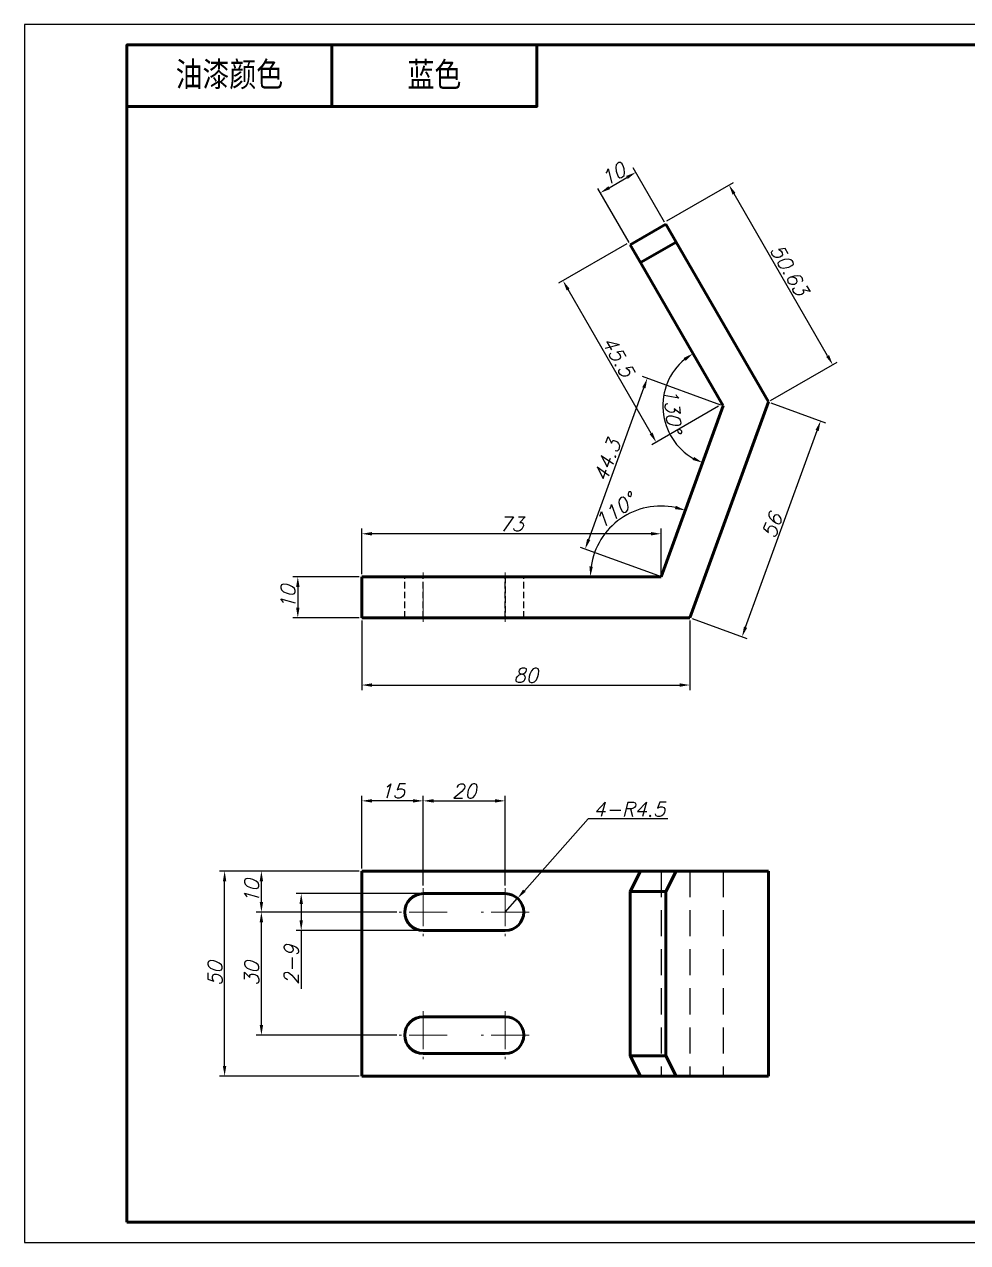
# Model space of a CAD drawing. Header units: inches. Extents: x 17901 to 26602, y 9673 to 14036.
# Drawn here: x 18211.3 to 18441.3, y 13161.6 to 13458.6 of the extents above; entities that cross this region are included whole.
import ezdxf

# ---------------------------------------------------------------- set-up
doc = ezdxf.new("R2010")
doc.units = ezdxf.units.IN
doc.header["$MEASUREMENT"] = 0
doc.linetypes.add('CENTER', pattern=[50.8, 31.75, -6.35, 6.35, -6.35])
doc.linetypes.add('DASHED2', pattern=[9.525, 6.35, -3.175])
for name, color, linetype, lineweight in [('中心线', 1, 'CENTER', 15), ('图框_内框线', 5, 'Continuous', 50), ('标注线', 3, 'Continuous', 25), ('粗实线', 7, 'Continuous', 50), ('虚线', 2, 'DASHED2', 25)]:
    doc.layers.add(name, color=color, linetype=linetype, lineweight=lineweight)
doc.styles.add('DIM_FONT', font='romans.shx', dxfattribs={"oblique": 15})
doc.styles.add('仿宋体', font='FSGB2312.ttf', dxfattribs={"width": 0.8, "height": 3.5})
doc.dimstyles.new('幅面 1：1$0', dxfattribs={"dimtxt": 3.5, "dimasz": 2.5, "dimexe": 1.25, "dimexo": 0.625, "dimtad": 1, "dimdsep": 46, "dimtxsty": 'DIM_FONT', "dimcen": 2.5, "dimclrd": 256, "dimclre": 256, "dimclrt": 256, "dimadec": 0, "dimazin": 0, "dimtm": 1e-09, "dimtfac": 0.5, "dimtmove": 0, "dimatfit": 3, "dimfxl": 1, "dimlwd": -1, "dimarcsym": 0})
doc.dimstyles.new('幅面 1：1$2', dxfattribs={"dimtxt": 3.5, "dimasz": 2.5, "dimexe": 1.25, "dimexo": 0.625, "dimtad": 1, "dimdsep": 46, "dimtxsty": 'DIM_FONT', "dimcen": 2.5, "dimclrd": 256, "dimclre": 256, "dimclrt": 256, "dimazin": 2, "dimtfac": 0.5, "dimtmove": 0, "dimatfit": 3, "dimfxl": 1, "dimlwd": -1, "dimlwe": -1, "dimarcsym": 0})
doc.dimstyles.new('幅面 1：1$4', dxfattribs={"dimtxt": 3.5, "dimasz": 2.5, "dimexe": 1.25, "dimexo": 0.625, "dimtad": 1, "dimtoh": 1, "dimdsep": 46, "dimtxsty": 'DIM_FONT', "dimcen": 2.5, "dimclrd": 256, "dimclre": 256, "dimclrt": 256, "dimazin": 2, "dimtfac": 0.5, "dimtmove": 0, "dimatfit": 3, "dimfxl": 1, "dimlwd": -1, "dimlwe": -1, "dimarcsym": 0})

# ---------------------------------------------------------------- blocks, each defined once
blk = doc.blocks.new('*D104')
at = {"layer": 'Defpoints', "color": 0, "transparency": 16777216}
for p in [(18260.09, 13252.23), (18293.53, 13252.23), (18293.53, 13202.23)]:
    blk.add_point(p, dxfattribs=at)
at = {"layer": '标注线', "lineweight": -2, "transparency": 16777216}
for p, q in [((18292.91, 13252.23), (18258.84, 13252.23)), ((18292.91, 13202.23), (18258.84, 13202.23))]:
    blk.add_line(p, q, dxfattribs=at)
at = {"layer": '标注线', "transparency": 16777216}
blk.add_line((18260.09, 13204.73), (18260.09, 13249.73), dxfattribs=at)
for points in [[(18259.67, 13249.73), (18260.5, 13249.73), (18260.09, 13252.23)], [(18259.67, 13204.73), (18260.5, 13204.73), (18260.09, 13202.23)]]:
    blk.add_solid(points, dxfattribs=at)
at = {"layer": '标注线', "transparency": 16777216, "insert": (18257.71, 13227.23), "char_height": 3.5, "attachment_point": 5, "rotation": 90, "style": 'DIM_FONT'}
blk.add_mtext('50', dxfattribs=at)
blk = doc.blocks.new('*D105')
at = {"layer": 'Defpoints', "color": 0, "transparency": 16777216}
for p in [(18269.06, 13242.23), (18302.68, 13242.23), (18302.68, 13212.23)]:
    blk.add_point(p, dxfattribs=at)
at = {"layer": '标注线', "lineweight": -2, "transparency": 16777216}
for p, q in [((18302.06, 13242.23), (18267.81, 13242.23)), ((18302.06, 13212.23), (18267.81, 13212.23))]:
    blk.add_line(p, q, dxfattribs=at)
at = {"layer": '标注线', "transparency": 16777216}
blk.add_line((18269.06, 13214.73), (18269.06, 13239.73), dxfattribs=at)
for points in [[(18268.64, 13239.73), (18269.48, 13239.73), (18269.06, 13242.23)], [(18268.64, 13214.73), (18269.48, 13214.73), (18269.06, 13212.23)]]:
    blk.add_solid(points, dxfattribs=at)
at = {"layer": '标注线', "transparency": 16777216, "insert": (18266.69, 13227.23), "char_height": 3.5, "attachment_point": 5, "rotation": 90, "style": 'DIM_FONT'}
blk.add_mtext('30', dxfattribs=at)
blk = doc.blocks.new('*D106')
at = {"layer": 'Defpoints', "color": 0, "transparency": 16777216}
for p in [(18269.06, 13252.23), (18293.53, 13252.23), (18302.68, 13242.23)]:
    blk.add_point(p, dxfattribs=at)
at = {"layer": '标注线', "lineweight": -2, "transparency": 16777216}
for p, q in [((18292.91, 13252.23), (18267.81, 13252.23)), ((18302.06, 13242.23), (18267.81, 13242.23))]:
    blk.add_line(p, q, dxfattribs=at)
at = {"layer": '标注线', "transparency": 16777216}
blk.add_line((18269.06, 13244.73), (18269.06, 13249.73), dxfattribs=at)
for points in [[(18268.64, 13249.73), (18269.48, 13249.73), (18269.06, 13252.23)], [(18268.64, 13244.73), (18269.48, 13244.73), (18269.06, 13242.23)]]:
    blk.add_solid(points, dxfattribs=at)
at = {"layer": '标注线', "transparency": 16777216, "insert": (18266.69, 13247.23), "char_height": 3.5, "attachment_point": 5, "rotation": 90, "style": 'DIM_FONT'}
blk.add_mtext('10', dxfattribs=at)
blk = doc.blocks.new('*D107')
at = {"layer": 'Defpoints', "color": 0, "transparency": 16777216}
for p in [(18308.53, 13246.73), (18278.77, 13237.73), (18308.53, 13237.73)]:
    blk.add_point(p, dxfattribs=at)
at = {"layer": '标注线', "lineweight": -2, "transparency": 16777216}
for p, q in [((18307.91, 13246.73), (18277.52, 13246.73)), ((18307.91, 13237.73), (18277.52, 13237.73))]:
    blk.add_line(p, q, dxfattribs=at)
at = {"layer": '标注线', "transparency": 16777216}
for p, q in [((18278.77, 13244.23), (18278.77, 13240.23)), ((18278.77, 13237.73), (18278.77, 13223.51))]:
    blk.add_line(p, q, dxfattribs=at)
for points in [[(18278.35, 13244.23), (18279.18, 13244.23), (18278.77, 13246.73)], [(18278.35, 13240.23), (18279.18, 13240.23), (18278.77, 13237.73)]]:
    blk.add_solid(points, dxfattribs=at)
at = {"layer": '标注线', "transparency": 16777216, "insert": (18276.39, 13229.37), "char_height": 3.5, "attachment_point": 5, "rotation": 90, "style": 'DIM_FONT'}
blk.add_mtext('2-9', dxfattribs=at)
blk = doc.blocks.new('*D108')
at = {"layer": 'Defpoints', "color": 0, "transparency": 16777216}
for p in [(18328.53, 13269.35), (18308.53, 13248.08), (18328.53, 13248.08)]:
    blk.add_point(p, dxfattribs=at)
at = {"layer": '标注线', "lineweight": -2, "transparency": 16777216}
for p, q in [((18308.53, 13248.7), (18308.53, 13270.6)), ((18328.53, 13248.7), (18328.53, 13270.6))]:
    blk.add_line(p, q, dxfattribs=at)
at = {"layer": '标注线', "transparency": 16777216}
blk.add_line((18311.03, 13269.35), (18326.03, 13269.35), dxfattribs=at)
for points in [[(18311.03, 13269.76), (18311.03, 13268.93), (18308.53, 13269.35)], [(18326.03, 13269.76), (18326.03, 13268.93), (18328.53, 13269.35)]]:
    blk.add_solid(points, dxfattribs=at)
at = {"layer": '标注线', "transparency": 16777216, "insert": (18318.53, 13271.72), "char_height": 3.5, "attachment_point": 5, "style": 'DIM_FONT'}
blk.add_mtext('20', dxfattribs=at)
blk = doc.blocks.new('*D109')
at = {"layer": 'Defpoints', "color": 0, "transparency": 16777216}
for p in [(18293.53, 13269.35), (18293.53, 13252.23), (18308.53, 13248.08)]:
    blk.add_point(p, dxfattribs=at)
at = {"layer": '标注线', "lineweight": -2, "transparency": 16777216}
for p, q in [((18293.53, 13252.85), (18293.53, 13270.6)), ((18308.53, 13248.7), (18308.53, 13270.6))]:
    blk.add_line(p, q, dxfattribs=at)
at = {"layer": '标注线', "transparency": 16777216}
blk.add_line((18306.03, 13269.35), (18296.03, 13269.35), dxfattribs=at)
for points in [[(18296.03, 13269.76), (18296.03, 13268.93), (18293.53, 13269.35)], [(18306.03, 13269.76), (18306.03, 13268.93), (18308.53, 13269.35)]]:
    blk.add_solid(points, dxfattribs=at)
at = {"layer": '标注线', "transparency": 16777216, "insert": (18301.03, 13271.72), "char_height": 3.5, "attachment_point": 5, "style": 'DIM_FONT'}
blk.add_mtext('15', dxfattribs=at)
blk = doc.blocks.new('*D110')
at = {"layer": 'Defpoints', "color": 0, "transparency": 16777216}
for p in [(18331.53, 13245.59), (18328.53, 13242.23)]:
    blk.add_point(p, dxfattribs=at)
at = {"layer": '标注线', "transparency": 16777216}
for p, q in [((18348.75, 13264.93), (18333.19, 13247.45)), ((18368.17, 13264.93), (18348.75, 13264.93)), ((18328.53, 13242.23), (18331.53, 13245.59))]:
    blk.add_line(p, q, dxfattribs=at)
blk.add_solid([(18332.88, 13247.73), (18333.5, 13247.18), (18331.53, 13245.59)], dxfattribs=at)
at = {"layer": '标注线', "transparency": 16777216, "insert": (18358.77, 13267.3), "char_height": 3.5, "attachment_point": 5, "style": 'DIM_FONT'}
blk.add_mtext('4-R4.5', dxfattribs=at)
blk = doc.blocks.new('*D144')
at = {"layer": 'Defpoints', "color": 0, "transparency": 16777216}
for p in [(18293.53, 13323.98), (18277.94, 13313.98), (18293.53, 13313.98)]:
    blk.add_point(p, dxfattribs=at)
at = {"layer": '标注线', "lineweight": -2, "transparency": 16777216}
for p, q in [((18292.91, 13323.98), (18276.69, 13323.98)), ((18292.91, 13313.98), (18276.69, 13313.98))]:
    blk.add_line(p, q, dxfattribs=at)
at = {"layer": '标注线', "transparency": 16777216}
blk.add_line((18277.94, 13321.48), (18277.94, 13316.48), dxfattribs=at)
for points in [[(18277.52, 13321.48), (18278.36, 13321.48), (18277.94, 13323.98)], [(18277.52, 13316.48), (18278.36, 13316.48), (18277.94, 13313.98)]]:
    blk.add_solid(points, dxfattribs=at)
at = {"layer": '标注线', "transparency": 16777216, "insert": (18275.57, 13318.98), "char_height": 3.5, "attachment_point": 5, "rotation": 90, "style": 'DIM_FONT'}
blk.add_mtext('10', dxfattribs=at)
blk = doc.blocks.new('*D145')
at = {"layer": 'Defpoints', "color": 0, "transparency": 16777216}
for p in [(18293.53, 13313.98), (18373.53, 13313.98), (18373.53, 13297.58)]:
    blk.add_point(p, dxfattribs=at)
at = {"layer": '标注线', "lineweight": -2, "transparency": 16777216}
for p, q in [((18293.53, 13313.35), (18293.53, 13296.33)), ((18373.53, 13313.35), (18373.53, 13296.33))]:
    blk.add_line(p, q, dxfattribs=at)
at = {"layer": '标注线', "transparency": 16777216}
blk.add_line((18296.03, 13297.58), (18371.03, 13297.58), dxfattribs=at)
for points in [[(18296.03, 13298), (18296.03, 13297.16), (18293.53, 13297.58)], [(18371.03, 13298), (18371.03, 13297.16), (18373.53, 13297.58)]]:
    blk.add_solid(points, dxfattribs=at)
at = {"layer": '标注线', "transparency": 16777216, "insert": (18333.53, 13299.95), "char_height": 3.5, "attachment_point": 5, "style": 'DIM_FONT'}
blk.add_mtext('80', dxfattribs=at)
blk = doc.blocks.new('*D146')
at = {"layer": 'Defpoints', "color": 0, "transparency": 16777216}
for p in [(18293.53, 13334.46), (18293.53, 13323.98), (18366.53, 13323.98)]:
    blk.add_point(p, dxfattribs=at)
at = {"layer": '标注线', "lineweight": -2, "transparency": 16777216}
for p, q in [((18293.53, 13324.6), (18293.53, 13335.71)), ((18366.53, 13324.6), (18366.53, 13335.71))]:
    blk.add_line(p, q, dxfattribs=at)
at = {"layer": '标注线', "transparency": 16777216}
blk.add_line((18364.03, 13334.46), (18296.03, 13334.46), dxfattribs=at)
for points in [[(18296.03, 13334.88), (18296.03, 13334.04), (18293.53, 13334.46)], [(18364.03, 13334.88), (18364.03, 13334.04), (18366.53, 13334.46)]]:
    blk.add_solid(points, dxfattribs=at)
at = {"layer": '标注线', "transparency": 16777216, "insert": (18330.03, 13336.83), "char_height": 3.5, "attachment_point": 5, "style": 'DIM_FONT'}
blk.add_mtext('73', dxfattribs=at)
blk = doc.blocks.new('*D147')
at = {"layer": 'Defpoints', "color": 0, "transparency": 16777216}
for p in [(18381.7, 13365.64), (18361.59, 13340.5), (18293.53, 13323.98), (18366.53, 13323.98), (18366.53, 13323.98)]:
    blk.add_point(p, dxfattribs=at)
at = {"layer": '标注线', "transparency": 16777216}
blk.add_arc((18366.53, 13323.98), 17.25, 78.3111, 171.6889, dxfattribs=at)
for points in [[(18370.14, 13341.27), (18369.91, 13340.47), (18372.43, 13340.19)], [(18349.88, 13326.44), (18349.05, 13326.5), (18349.28, 13323.98)]]:
    blk.add_solid(points, dxfattribs=at)
at = {"layer": '标注线', "transparency": 16777216, "insert": (18355.28, 13340.05), "char_height": 3.5, "attachment_point": 5, "rotation": 35, "style": 'DIM_FONT'}
blk.add_mtext('110°', dxfattribs=at)
blk = doc.blocks.new('*D148')
at = {"layer": 'Defpoints', "color": 0, "transparency": 16777216}
for p in [(18361.53, 13400.57), (18367.57, 13369.87), (18381.7, 13365.64), (18381.7, 13365.64), (18366.53, 13323.98)]:
    blk.add_point(p, dxfattribs=at)
at = {"layer": '标注线', "transparency": 16777216}
blk.add_arc((18381.7, 13365.64), 14.75, 129.7247, 240.2753, dxfattribs=at)
for points in [[(18372.03, 13377.32), (18372.51, 13376.64), (18374.32, 13378.41)], [(18374.56, 13353.21), (18374.21, 13352.46), (18376.65, 13351.78)]]:
    blk.add_solid(points, dxfattribs=at)
at = {"layer": '标注线', "transparency": 16777216, "insert": (18369.37, 13364.56), "char_height": 3.5, "attachment_point": 5, "rotation": 275, "style": 'DIM_FONT'}
blk.add_mtext('130°', dxfattribs=at)
blk = doc.blocks.new('*D149')
at = {"layer": 'Defpoints', "color": 0, "transparency": 16777216}
for p in [(18392.69, 13366.6), (18405.43, 13361.97), (18373.53, 13313.98)]:
    blk.add_point(p, dxfattribs=at)
at = {"layer": '标注线', "lineweight": -2, "transparency": 16777216}
for p, q in [((18393.28, 13366.39), (18406.6, 13361.54)), ((18374.12, 13313.77), (18387.45, 13308.92))]:
    blk.add_line(p, q, dxfattribs=at)
at = {"layer": '标注线', "transparency": 16777216}
blk.add_line((18387.13, 13311.69), (18404.57, 13359.62), dxfattribs=at)
for points in [[(18404.18, 13359.76), (18404.96, 13359.47), (18405.43, 13361.97)], [(18386.74, 13311.83), (18387.52, 13311.55), (18386.27, 13309.34)]]:
    blk.add_solid(points, dxfattribs=at)
at = {"layer": '标注线', "transparency": 16777216, "insert": (18393.62, 13336.47), "char_height": 3.5, "attachment_point": 5, "rotation": 70, "style": 'DIM_FONT'}
blk.add_mtext('56', dxfattribs=at)
blk = doc.blocks.new('*D111')
at = {"layer": 'Defpoints', "color": 0, "transparency": 16777216}
for p in [(18363.18, 13372.38), (18381.7, 13365.64), (18366.53, 13323.98)]:
    blk.add_point(p, dxfattribs=at)
at = {"layer": '标注线', "lineweight": -2, "transparency": 16777216}
for p, q in [((18381.11, 13365.85), (18362, 13372.81)), ((18365.95, 13324.19), (18346.84, 13331.15))]:
    blk.add_line(p, q, dxfattribs=at)
at = {"layer": '标注线', "transparency": 16777216}
blk.add_line((18348.87, 13333.07), (18362.32, 13370.03), dxfattribs=at)
for points in [[(18361.93, 13370.17), (18362.71, 13369.89), (18363.18, 13372.38)], [(18348.48, 13333.21), (18349.26, 13332.93), (18348.01, 13330.72)]]:
    blk.add_solid(points, dxfattribs=at)
at = {"layer": '标注线', "transparency": 16777216, "insert": (18353.36, 13352.36), "char_height": 3.5, "attachment_point": 5, "rotation": 70, "style": 'DIM_FONT'}
blk.add_mtext('44.3', dxfattribs=at)
blk = doc.blocks.new('*D150')
at = {"layer": 'Defpoints', "color": 0, "transparency": 16777216}
for p in [(18360.37, 13422.58), (18367.69, 13409.9), (18359.03, 13404.9)]:
    blk.add_point(p, dxfattribs=at)
at = {"layer": '标注线', "lineweight": -2, "transparency": 16777216}
for p, q in [((18367.38, 13410.44), (18359.74, 13423.66)), ((18358.72, 13405.44), (18351.08, 13418.66))]:
    blk.add_line(p, q, dxfattribs=at)
at = {"layer": '标注线', "transparency": 16777216}
blk.add_line((18353.87, 13418.83), (18358.2, 13421.33), dxfattribs=at)
for points in [[(18358, 13421.69), (18358.41, 13420.97), (18360.37, 13422.58)], [(18353.67, 13419.19), (18354.08, 13418.47), (18351.71, 13417.58)]]:
    blk.add_solid(points, dxfattribs=at)
at = {"layer": '标注线', "transparency": 16777216, "insert": (18354.85, 13422.14), "char_height": 3.5, "attachment_point": 5, "rotation": 30, "style": 'DIM_FONT'}
blk.add_mtext('10', dxfattribs=at)
blk = doc.blocks.new('*D151')
at = {"layer": 'Defpoints', "color": 0, "transparency": 16777216}
for p in [(18383.07, 13419.51), (18367.38, 13410.44), (18392.69, 13366.6)]:
    blk.add_point(p, dxfattribs=at)
at = {"layer": '标注线', "lineweight": -2, "transparency": 16777216}
for p, q in [((18367.92, 13410.76), (18384.16, 13420.13)), ((18393.23, 13366.91), (18409.47, 13376.29))]:
    blk.add_line(p, q, dxfattribs=at)
at = {"layer": '标注线', "transparency": 16777216}
blk.add_line((18407.14, 13377.83), (18384.32, 13417.34), dxfattribs=at)
for points in [[(18384.68, 13417.55), (18383.96, 13417.13), (18383.07, 13419.51)], [(18407.5, 13378.04), (18406.78, 13377.62), (18408.39, 13375.66)]]:
    blk.add_solid(points, dxfattribs=at)
at = {"layer": '标注线', "transparency": 16777216, "insert": (18397.79, 13398.77), "char_height": 3.5, "attachment_point": 5, "rotation": 300, "style": 'DIM_FONT'}
blk.add_mtext('50.63', dxfattribs=at)
blk = doc.blocks.new('*D112')
at = {"layer": 'Defpoints', "color": 0, "transparency": 16777216}
for p in [(18358.72, 13405.44), (18342.61, 13396.15), (18381.11, 13365.85)]:
    blk.add_point(p, dxfattribs=at)
at = {"layer": '标注线', "lineweight": -2, "transparency": 16777216}
for p, q in [((18358.17, 13405.13), (18341.53, 13395.52)), ((18380.57, 13365.54), (18364.27, 13356.13))]:
    blk.add_line(p, q, dxfattribs=at)
at = {"layer": '标注线', "transparency": 16777216}
blk.add_line((18364.1, 13358.92), (18343.86, 13393.98), dxfattribs=at)
for points in [[(18344.22, 13394.19), (18343.5, 13393.77), (18342.61, 13396.15)], [(18364.46, 13359.13), (18363.74, 13358.71), (18365.35, 13356.76)]]:
    blk.add_solid(points, dxfattribs=at)
at = {"layer": '标注线', "transparency": 16777216, "insert": (18356.04, 13377.64), "char_height": 3.5, "attachment_point": 5, "rotation": 300, "style": 'DIM_FONT'}
blk.add_mtext('45.5', dxfattribs=at)

msp = doc.modelspace()

# ---------------------------------------------------------------- linework, layer by layer
at = {"layer": 'Defpoints'}
msp.add_lwpolyline([(18211.254, 13161.647), (18631.254, 13161.647), (18631.254, 13458.647), (18211.254, 13458.647)], close=True, dxfattribs=at)
at = {"layer": '中心线', "ltscale": 0.3}
for p, q in [((18308.535, 13312.979), (18308.535, 13324.979)), ((18328.535, 13312.979), (18328.535, 13324.979))]:
    msp.add_line(p, q, dxfattribs=at)
at = {"layer": '中心线', "ltscale": 0.2925}
for p, q in [((18308.535, 13248.076), (18308.535, 13236.376)), ((18328.535, 13248.076), (18328.535, 13236.376)), ((18314.385, 13242.226), (18302.685, 13242.226)), ((18334.385, 13242.226), (18322.685, 13242.226)), ((18308.535, 13218.076), (18308.535, 13206.376)), ((18328.535, 13218.076), (18328.535, 13206.376)), ((18314.385, 13212.226), (18302.685, 13212.226)), ((18334.385, 13212.226), (18322.685, 13212.226))]:
    msp.add_line(p, q, dxfattribs=at)
at = {"layer": '图框_内框线'}
msp.add_line((18286.254, 13453.647), (18286.254, 13438.647), dxfattribs=at)
for points in [[(18236.254, 13166.647), (18626.254, 13166.647), (18626.254, 13453.647), (18236.254, 13453.647)], [(18236.254, 13453.647), (18336.254, 13453.647), (18336.254, 13438.647), (18236.254, 13438.647)]]:
    msp.add_lwpolyline(points, close=True, dxfattribs=at)
at = {"layer": '粗实线', "ltscale": 0.25}
for p, q in [((18367.688, 13409.903), (18359.028, 13404.903)), ((18370.188, 13405.573), (18361.528, 13400.573)), ((18293.535, 13323.979), (18293.535, 13313.979))]:
    msp.add_line(p, q, dxfattribs=at)
at = {"layer": '粗实线', "ltscale": 0.125}
for p, q in [((18370.188, 13405.573), (18367.688, 13409.903)), ((18361.528, 13400.573), (18359.028, 13404.903))]:
    msp.add_line(p, q, dxfattribs=at)
at = {"layer": '粗实线'}
for p, q in [((18392.688, 13366.602), (18370.188, 13405.573)), ((18361.528, 13400.573), (18381.696, 13365.64)), ((18381.696, 13365.64), (18366.533, 13323.979)), ((18373.535, 13313.979), (18392.688, 13366.602)), ((18366.533, 13323.979), (18293.535, 13323.979)), ((18293.535, 13313.979), (18373.535, 13313.979)), ((18293.535, 13252.226), (18293.535, 13202.226)), ((18361.528, 13252.226), (18293.535, 13252.226)), ((18392.688, 13252.226), (18370.188, 13252.226)), ((18392.688, 13252.226), (18392.688, 13202.226)), ((18308.535, 13246.726), (18328.535, 13246.726)), ((18359.028, 13247.226), (18359.028, 13207.226)), ((18367.688, 13247.226), (18367.688, 13207.226)), ((18328.535, 13237.726), (18308.535, 13237.726)), ((18308.535, 13216.726), (18328.535, 13216.726)), ((18328.535, 13207.726), (18308.535, 13207.726)), ((18361.528, 13202.226), (18293.535, 13202.226)), ((18392.688, 13202.226), (18370.188, 13202.226))]:
    msp.add_line(p, q, dxfattribs=at)
at = {"layer": '粗实线', "ltscale": 0.139754}
for p, q in [((18359.028, 13247.226), (18361.528, 13252.226)), ((18367.688, 13247.226), (18370.188, 13252.226)), ((18361.528, 13202.226), (18359.028, 13207.226)), ((18370.188, 13202.226), (18367.688, 13207.226))]:
    msp.add_line(p, q, dxfattribs=at)
at = {"layer": '粗实线', "ltscale": 0.216506}
for p, q in [((18370.188, 13252.226), (18361.528, 13252.226)), ((18367.688, 13247.226), (18359.028, 13247.226)), ((18367.688, 13207.226), (18359.028, 13207.226)), ((18370.188, 13202.226), (18361.528, 13202.226))]:
    msp.add_line(p, q, dxfattribs=at)
at = {"layer": '粗实线'}
for centre, start, end in [((18308.535, 13242.226), 90, 270), ((18328.535, 13242.226), 270, 90), ((18308.535, 13212.226), 90, 270), ((18328.535, 13212.226), 270, 90)]:
    msp.add_arc(centre, 4.5, start, end, dxfattribs=at)
at = {"layer": '虚线', "ltscale": 0.25}
for p, q in [((18370.188, 13405.573), (18361.528, 13400.573)), ((18304.035, 13313.979), (18304.035, 13323.979)), ((18304.035, 13313.979), (18304.035, 13323.979)), ((18308.535, 13313.979), (18308.535, 13323.979)), ((18308.535, 13313.979), (18308.535, 13323.979)), ((18308.535, 13313.979), (18308.535, 13323.979)), ((18308.535, 13313.979), (18308.535, 13323.979)), ((18328.535, 13323.979), (18328.535, 13313.979)), ((18328.535, 13313.979), (18328.535, 13323.979)), ((18328.535, 13313.979), (18328.535, 13323.979)), ((18328.535, 13313.979), (18328.535, 13323.979)), ((18333.035, 13313.979), (18333.035, 13323.979)), ((18333.035, 13313.979), (18333.035, 13323.979))]:
    msp.add_line(p, q, dxfattribs=at)
at = {"layer": '虚线'}
for p, q in [((18366.533, 13252.226), (18366.533, 13202.226)), ((18373.535, 13252.226), (18373.535, 13202.226)), ((18381.696, 13252.226), (18381.696, 13202.226))]:
    msp.add_line(p, q, dxfattribs=at)

# ---------------------------------------------------------------- texts
at = {"layer": '标注线', "char_height": 6, "width": 50, "attachment_point": 5, "style": '仿宋体'}
for s, insert in [('油漆颜色', (18261.254, 13446.147)), ('{\\fSimSun|b0|i0|c134|p2;蓝色}', (18311.254, 13446.147))]:
    msp.add_mtext(s, dxfattribs=dict(at, insert=insert))

# ---------------------------------------------------------------- dimensions: what is measured, and where the dimension line sits
at = {"layer": '标注线'}
for base, p1, p2, angle, picture, middle in [((18360.369, 13422.58), (18359.028, 13404.903), (18367.688, 13409.903), 30, '*D150', (18354.851, 13422.137)), ((18383.074, 13419.507), (18392.688, 13366.602), (18367.376, 13410.444), 120, '*D151', (18397.787, 13398.774)), ((18405.425, 13361.966), (18373.535, 13313.979), (18392.688, 13366.602), 70, '*D149', (18393.617, 13336.467)), ((18277.941, 13313.979), (18293.535, 13323.979), (18293.535, 13313.979), 90, '*D144', (18275.566, 13318.979)), ((18260.086, 13252.226), (18293.535, 13202.226), (18293.535, 13252.226), 90, '*D104', (18257.711, 13227.226)), ((18269.061, 13252.226), (18302.685, 13242.226), (18293.535, 13252.226), 90, '*D106', (18266.686, 13247.226)), ((18269.061, 13242.226), (18302.685, 13212.226), (18302.685, 13242.226), 90, '*D105', (18266.686, 13227.226))]:
    dim = msp.add_linear_dim(base=base, p1=p1, p2=p2, angle=angle, dimstyle='幅面 1：1$0', dxfattribs=at)
    dim.commit()
    dim.dimension.update_dxf_attribs({"geometry": picture, "text_midpoint": middle})
for base, p1, p2, angle, picture, middle in [((18342.609, 13396.145), (18381.109, 13365.854), (18358.715, 13405.444), 120, '*D112', (18356.036, 13377.638)), ((18363.178, 13372.38), (18366.533, 13323.979), (18381.696, 13365.64), 70, '*D111', (18353.365, 13352.362))]:
    dim = msp.add_linear_dim(base=base, p1=p1, p2=p2, angle=angle, dimstyle='幅面 1：1$0', override={"dimdec": 1}, dxfattribs=at)
    dim.commit()
    dim.dimension.update_dxf_attribs({"geometry": picture, "text_midpoint": middle})
for base, line1, line2, picture, middle in [((18367.569, 13369.87), ((18361.528, 13400.573), (18381.696, 13365.64)), ((18381.696, 13365.64), (18366.533, 13323.979)), '*D148', (18369.371, 13364.562)), ((18361.586, 13340.504), ((18381.696, 13365.64), (18366.533, 13323.979)), ((18366.533, 13323.979), (18293.535, 13323.979)), '*D147', (18355.277, 13340.055))]:
    dim = msp.add_angular_dim_2l(base=base, line1=line1, line2=line2, dimstyle='幅面 1：1$2', dxfattribs=at)
    dim.commit()
    dim.dimension.update_dxf_attribs({"geometry": picture, "text_midpoint": middle})
for base, p1, p2, picture, middle in [((18293.535, 13334.459), (18366.533, 13323.979), (18293.535, 13323.979), '*D146', (18330.034, 13336.834)), ((18373.535, 13297.579), (18293.535, 13313.979), (18373.535, 13313.979), '*D145', (18333.535, 13299.954)), ((18293.535, 13269.347), (18308.535, 13248.076), (18293.535, 13252.226), '*D109', (18301.035, 13271.722)), ((18328.535, 13269.347), (18308.535, 13248.076), (18328.535, 13248.076), '*D108', (18318.535, 13271.722))]:
    dim = msp.add_linear_dim(base=base, p1=p1, p2=p2, dimstyle='幅面 1：1$0', dxfattribs=at)
    dim.commit()
    dim.dimension.update_dxf_attribs({"geometry": picture, "text_midpoint": middle})
dim = msp.add_radius_dim(center=(18328.535, 13242.226), mpoint=(18331.528, 13245.587), text='4-<>', dimstyle='幅面 1：1$4', dxfattribs=at)
dim.commit()
dim.dimension.update_dxf_attribs({"geometry": '*D110', "text_midpoint": (18358.771, 13264.927), "dimtype": 164})
dim = msp.add_linear_dim(base=(18278.766, 13237.726), p1=(18308.535, 13246.726), p2=(18308.535, 13237.726), angle=90, text='2-<>', dimstyle='幅面 1：1$0', dxfattribs=at)
dim.commit()
dim.dimension.update_dxf_attribs({"geometry": '*D107', "text_midpoint": (18276.391, 13229.366)})

doc.saveas('drawing.dxf')
